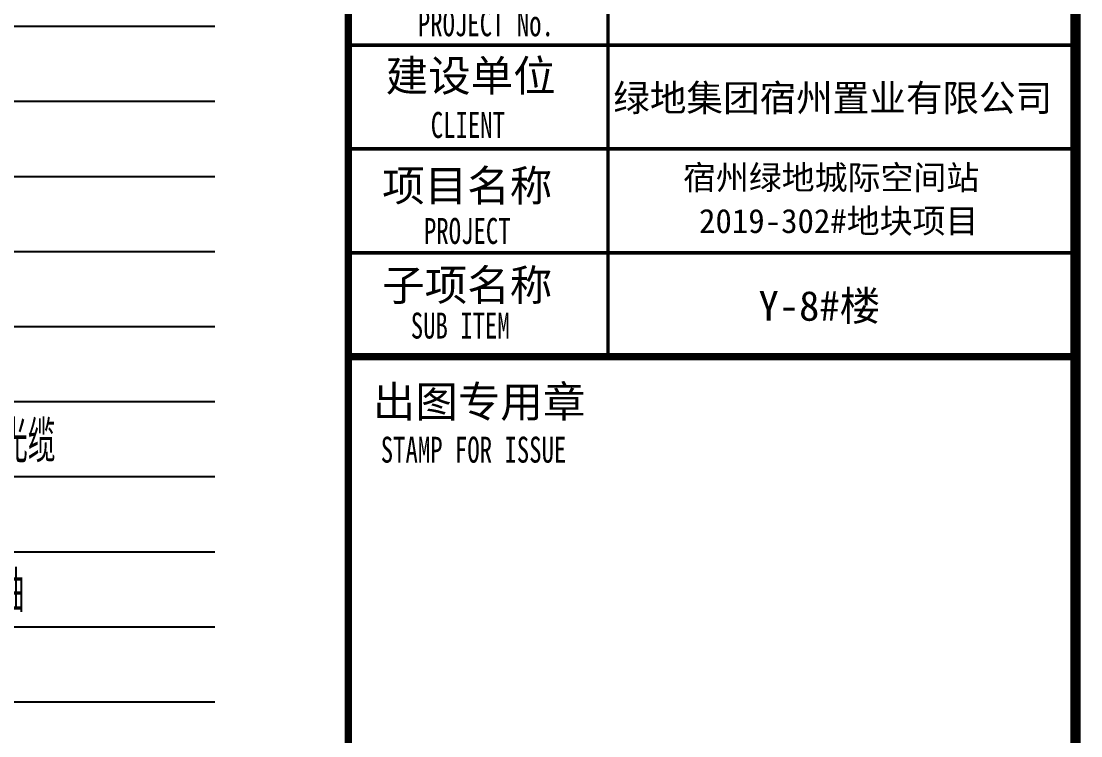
# Model space of a CAD drawing. Extents: x 3753737 to 4713801, y -857380 to 24339.
# Drawn here: x 4503199 to 4513396, y -615224 to -608347 of the extents above; entities that cross this region are included whole.
import ezdxf

# ---------------------------------------------------------------- set-up
doc = ezdxf.new("R2010")
doc.units = 0
doc.header["$LTSCALE"] = 1000
doc.header["$MEASUREMENT"] = 0
for name, color, linetype in [('!!电气', 1, 'CONTINUOUS'), ('TEL_TEXT', 7, 'CONTINUOUS'), ('图签文字', 4, 'CONTINUOUS')]:
    doc.layers.add(name, color=color, linetype=linetype)
doc.layers.add('图框', color=147, linetype='CONTINUOUS', lineweight=20)
doc.layers.add('图签', color=147, linetype='CONTINUOUS', lineweight=18)
doc.styles.add('TSSD_Dimension', font='Tssdeng.shx', dxfattribs={"width": 0.7, "bigfont": 'tssdchn.shx'})
doc.styles.add('宋体', font='', dxfattribs={"height": 4})
doc.styles.add('建筑图签-1', font='simhei.ttf', dxfattribs={"width": 0.7})
doc.styles.get('宋体').set_extended_font_data('SimSun')

# ---------------------------------------------------------------- blocks, each defined once
blk = doc.blocks.new('A$C3F400FEA')
at = {"layer": '图框'}
for points, const_width in [([(-2500, 0), (-2500, 40000)], 70), ([(0, 17000), (0, 21000)], 35), ([(-2500, 20000), (4500, 20000)], 35), ([(-2500, 19000), (4500, 19000)], 35), ([(-2500, 18000), (4500, 18000)], 35), ([(4500, 17000), (-2500, 17000)], 70)]:
    blk.add_lwpolyline(points, dxfattribs=dict(at, const_width=const_width))
at = {"layer": '图签', "color": 154, "style": '宋体'}
for s, height, p in [('绿地集团宿州置业有限公司', 258.01, (51, 19362)), ('宿州绿地城际空间站', 232.2, (722, 18609)), ('2019-302#地块项目', 232.21, (876, 18191)), ('Y-8#楼', 286.7, (1449, 17347))]:
    blk.add_text(s, height=height, dxfattribs=at).set_placement(p)
at = {"layer": '图签文字', "style": '建筑图签-1', "width": 0.7}
for s, p in [('PROJECT No.', (-1830, 20085, -1799)), ('CLIENT', (-1706, 19106)), ('PROJECT', (-1771, 18086)), ('SUB ITEM', (-1898, 17175)), ('STAMP FOR ISSUE', (-2187, 15981))]:
    blk.add_text(s, height=250, dxfattribs=at).set_placement(p)
at = {"layer": '图签文字', "color": 7, "style": '建筑图签-1'}
for s, p in [('建设单位', (-2140, 19555)), ('项目名称', (-2173, 18497)), ('子项名称', (-2173, 17540)), ('出图专用章', (-2264, 16418))]:
    blk.add_text(s, height=300, dxfattribs=at).set_placement(p)

msp = doc.modelspace()

# ---------------------------------------------------------------- linework, layer by layer
at = {"layer": 'TEL_TEXT', "color": 0}
for p, q in [((4483691, -608395.5), (4505061.1, -608395.5)), ((4483691, -609117.9), (4505061.1, -609117.9)), ((4483691, -609840.4), (4505061.1, -609840.4)), ((4483691, -610562.8), (4505061.1, -610562.8)), ((4483691, -611285.3), (4505061.1, -611285.3)), ((4483691, -612007.8), (4505061.1, -612007.8)), ((4483691, -612730.2), (4505061.1, -612730.2)), ((4483691, -613452.7), (4505061.1, -613452.7)), ((4483691, -614175.1), (4505061.1, -614175.1)), ((4483691, -614897.6), (4505061.1, -614897.6))]:
    msp.add_line(p, q, dxfattribs=at)
at = {"layer": '图框', "const_width": 100}
msp.add_lwpolyline([(4457446.2, -628577.2), (4513346.2, -628577.2), (4513346.2, -588577.2), (4457446.2, -588577.2)], close=True, dxfattribs=at)

# ---------------------------------------------------------------- block references
at = {"layer": '!!电气'}
msp.add_blockref('A$C3F400FEA', (4508846.2, -628576.8), dxfattribs=at)

# ---------------------------------------------------------------- texts
at = {"layer": 'TEL_TEXT', "style": 'TSSD_Dimension', "width": 0.7}
for s, p in [('1.电话及网络布线系统：电话、网络线路由小区电信中心机房             引至一层配线设备，再经弱电桥架引至楼层电信分线箱，并由分线箱按每户1根二芯光缆', (4483948.5, -612592.3)), ('2.有线电视系统：有线电视线路由小区有线机房引至负一层带放大器电视电缆分接箱，再经弱电缆桥架引至楼层电视电缆分接箱，并由分接箱按每户1根四层屏蔽同轴', (4483948.5, -614037.2))]:
    msp.add_text(s, height=400, dxfattribs=at).set_placement(p)

doc.saveas('drawing.dxf')
